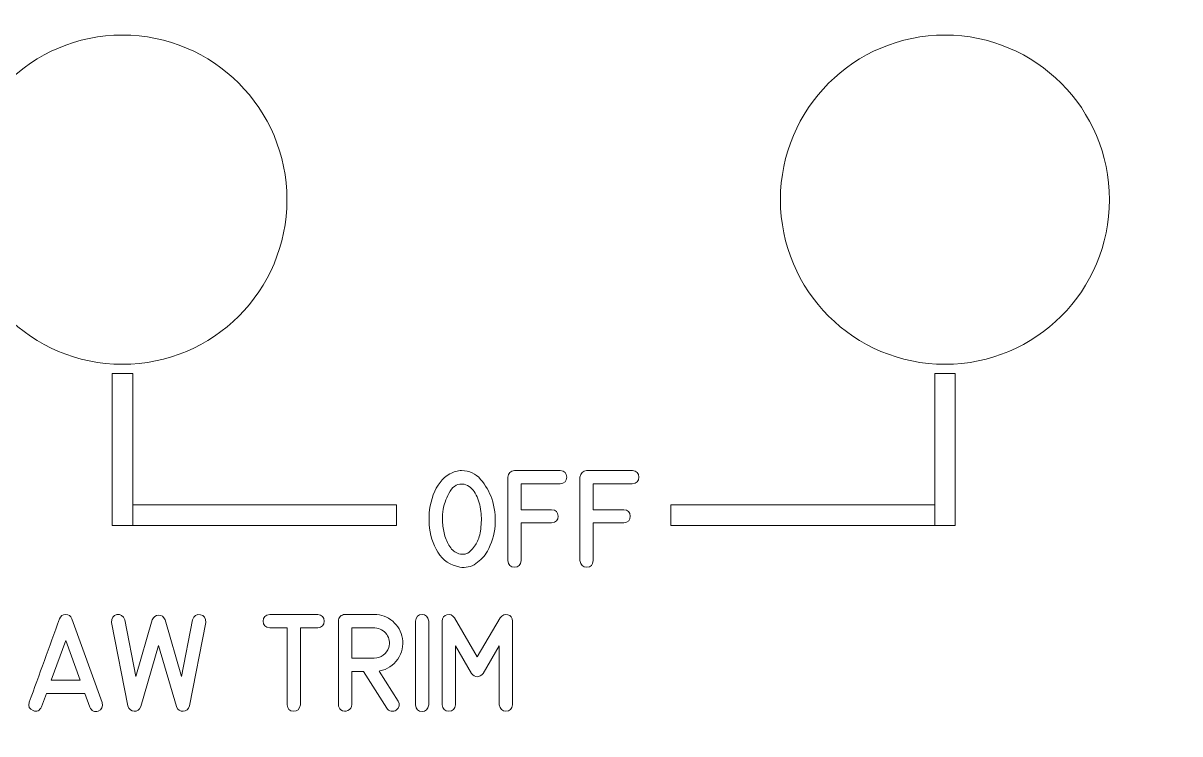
# Model space of a CAD drawing. Header units: millimetres. Extents: x -161 to 226, y -138 to 138.
# Drawn here: x -65.69 to -23.5, y 94.05 to 119.96 of the extents above; entities that cross this region are included whole.
import ezdxf

# ---------------------------------------------------------------- set-up
doc = ezdxf.new("R2010")
doc.units = ezdxf.units.MM
doc.header["$MEASUREMENT"] = 0

msp = doc.modelspace()

# ---------------------------------------------------------------- linework, layer by layer
at = {"color": 240, "lineweight": 9}
for points in [[(-62.4442, 101.6493), (-61.6942, 101.6493), (-61.6942, 107.1857), (-62.4442, 107.1857), (-62.4442, 101.6493)], [(-32.4442, 101.6493), (-31.6942, 101.6493), (-31.6942, 107.1857), (-32.4442, 107.1857), (-32.4442, 101.6493)], [(-61.6942, 101.6493), (-52.0692, 101.6493), (-52.0692, 102.3993), (-61.6942, 102.3993), (-61.6942, 101.6493)], [(-42.0692, 101.6493), (-32.4442, 101.6493), (-32.4442, 102.3993), (-42.0692, 102.3993), (-42.0692, 101.6493)]]:
    msp.add_lwpolyline(points, close=True, dxfattribs=at)
at = {"color": 250, "lineweight": 9}
for centre in [(-62.0691, 113.5244), (-32.0691, 113.5244)]:
    msp.add_ellipse(centre, major_axis=(6.0001, 0), ratio=0.9999833, dxfattribs=at)
msp.add_open_spline([(54.8058, 136.0871), (54.8056, 136.4852), (54.6472, 136.8669), (54.3655, 137.1482), (54.3655, 137.1482), (54.0839, 137.4295), (53.7039, 137.5874), (53.3058, 137.5871), (53.3058, 137.5871), (53.3058, 137.5871), (-88.1442, 137.5871), (-88.1442, 137.5871), (-88.1442, 137.5871), (-88.5422, 137.5869), (-88.9239, 137.4285), (-89.2052, 137.1468), (-89.2052, 137.1468), (-89.4865, 136.8652), (-89.6444, 136.4852), (-89.6442, 136.0871), (-89.6442, 136.0871), (-89.6442, 136.0871), (-89.6442, 131.5996), (-89.6442, 131.5996), (-89.6442, 131.5996), (-89.6439, 131.2015), (-89.4855, 130.8199), (-89.2039, 130.5386), (-89.2039, 130.5386), (-88.9222, 130.2573), (-88.5422, 130.0994), (-88.1442, 130.0996), (-88.1442, 130.0996), (-88.1442, 130.0996), (-85.6817, 130.0996), (-85.6817, 130.0996), (-85.6817, 130.0996), (-83.5381, 130.0996), (-81.5573, 128.956), (-80.4855, 127.0996), (-80.4855, 127.0996), (-79.4137, 125.2432), (-79.4137, 122.956), (-80.4855, 121.0996), (-80.4855, 121.0996), (-81.5573, 119.2432), (-83.5381, 118.0996), (-85.6817, 118.0996), (-85.6817, 118.0996), (-85.6817, 118.0996), (-88.1442, 118.0996), (-88.1442, 118.0996), (-88.1442, 118.0996), (-88.5422, 118.0994), (-88.9239, 117.941), (-89.2052, 117.6593), (-89.2052, 117.6593), (-89.4865, 117.3777), (-89.6444, 116.9977), (-89.6442, 116.5996), (-89.6442, 116.5996), (-89.6442, 116.5996), (-89.6442, 74.4496), (-89.6442, 74.4496), (-89.6442, 74.4496), (-89.6439, 74.0515), (-89.4855, 73.6699), (-89.2039, 73.3886), (-89.2039, 73.3886), (-88.9222, 73.1073), (-88.5422, 72.9494), (-88.1442, 72.9496), (-88.1442, 72.9496), (-88.1442, 72.9496), (-85.6817, 72.9496), (-85.6817, 72.9496), (-85.6817, 72.9496), (-83.5381, 72.9496), (-81.5573, 71.806), (-80.4855, 69.9496), (-80.4855, 69.9496), (-79.4137, 68.0932), (-79.4137, 65.806), (-80.4855, 63.9496), (-80.4855, 63.9496), (-81.5573, 62.0932), (-83.5381, 60.9496), (-85.6817, 60.9496), (-85.6817, 60.9496), (-85.6817, 60.9496), (-88.1442, 60.9496), (-88.1442, 60.9496), (-88.1442, 60.9496), (-88.5422, 60.9494), (-88.9239, 60.791), (-89.2052, 60.5093), (-89.2052, 60.5093), (-89.4865, 60.2277), (-89.6444, 59.8477), (-89.6442, 59.4496), (-89.6442, 59.4496), (-89.6442, 59.4496), (-89.6442, 54.9621), (-89.6442, 54.9621), (-89.6442, 54.9621), (-89.6439, 54.564), (-89.4855, 54.1824), (-89.2039, 53.9011), (-89.2039, 53.9011), (-88.9222, 53.6198), (-88.5422, 53.4619), (-88.1442, 53.4621), (-88.1442, 53.4621), (-88.1442, 53.4621), (53.3058, 53.4621), (53.3058, 53.4621), (53.3058, 53.4621), (53.7039, 53.4624), (54.0856, 53.6208), (54.3669, 53.9024), (54.3669, 53.9024), (54.6482, 54.1841), (54.8061, 54.564), (54.8058, 54.9621), (54.8058, 54.9621), (54.8058, 54.9621), (54.8058, 59.4496), (54.8058, 59.4496), (54.8058, 59.4496), (54.8056, 59.8477), (54.6472, 60.2294), (54.3655, 60.5107), (54.3655, 60.5107), (54.0839, 60.792), (53.7039, 60.9499), (53.3058, 60.9496), (53.3058, 60.9496), (53.3058, 60.9496), (50.8433, 60.9496), (50.8433, 60.9496), (50.8433, 60.9496), (48.6997, 60.9496), (46.719, 62.0932), (45.6472, 63.9496), (45.6472, 63.9496), (44.5754, 65.806), (44.5754, 68.0932), (45.6472, 69.9496), (45.6472, 69.9496), (46.719, 71.806), (48.6997, 72.9496), (50.8433, 72.9496), (50.8433, 72.9496), (50.8433, 72.9496), (53.3058, 72.9496), (53.3058, 72.9496), (53.3058, 72.9496), (53.7039, 72.9499), (54.0856, 73.1083), (54.3669, 73.3899), (54.3669, 73.3899), (54.6482, 73.6716), (54.8061, 74.0515), (54.8058, 74.4496), (54.8058, 74.4496), (54.8058, 74.4496), (54.8058, 116.5996), (54.8058, 116.5996), (54.8058, 116.5996), (54.8056, 116.9977), (54.6472, 117.3794), (54.3655, 117.6607), (54.3655, 117.6607), (54.0839, 117.942), (53.7039, 118.0999), (53.3058, 118.0996), (53.3058, 118.0996), (53.3058, 118.0996), (50.8433, 118.0996), (50.8433, 118.0996), (50.8433, 118.0996), (48.6997, 118.0996), (46.719, 119.2432), (45.6472, 121.0996), (45.6472, 121.0996), (44.5754, 122.956), (44.5754, 125.2432), (45.6472, 127.0996), (45.6472, 127.0996), (46.719, 128.956), (48.6997, 130.0996), (50.8433, 130.0996), (50.8433, 130.0996), (50.8433, 130.0996), (53.3058, 130.0996), (53.3058, 130.0996), (53.3058, 130.0996), (53.7039, 130.0999), (54.0856, 130.2583), (54.3669, 130.5399), (54.3669, 130.5399), (54.6482, 130.8216), (54.8061, 131.2015), (54.8058, 131.5996), (54.8058, 131.5996), (54.8058, 131.5996), (54.8058, 136.0871), (54.8058, 136.0871)], degree=3, knots=[0, 0, 0, 0, 0.0188679, 0.0188679, 0.0188679, 0.0188679, 0.0377358, 0.0377358, 0.0377358, 0.0377358, 0.0566038, 0.0566038, 0.0566038, 0.0566038, 0.0754717, 0.0754717, 0.0754717, 0.0754717, 0.0943396, 0.0943396, 0.0943396, 0.0943396, 0.1132075, 0.1132075, 0.1132075, 0.1132075, 0.1320755, 0.1320755, 0.1320755, 0.1320755, 0.1509434, 0.1509434, 0.1509434, 0.1509434, 0.1698113, 0.1698113, 0.1698113, 0.1698113, 0.1886792, 0.1886792, 0.1886792, 0.1886792, 0.2075472, 0.2075472, 0.2075472, 0.2075472, 0.2264151, 0.2264151, 0.2264151, 0.2264151, 0.245283, 0.245283, 0.245283, 0.245283, 0.2641509, 0.2641509, 0.2641509, 0.2641509, 0.2830189, 0.2830189, 0.2830189, 0.2830189, 0.3018868, 0.3018868, 0.3018868, 0.3018868, 0.3207547, 0.3207547, 0.3207547, 0.3207547, 0.3396226, 0.3396226, 0.3396226, 0.3396226, 0.3584906, 0.3584906, 0.3584906, 0.3584906, 0.3773585, 0.3773585, 0.3773585, 0.3773585, 0.3962264, 0.3962264, 0.3962264, 0.3962264, 0.4150943, 0.4150943, 0.4150943, 0.4150943, 0.4339623, 0.4339623, 0.4339623, 0.4339623, 0.4528302, 0.4528302, 0.4528302, 0.4528302, 0.4716981, 0.4716981, 0.4716981, 0.4716981, 0.490566, 0.490566, 0.490566, 0.490566, 0.509434, 0.509434, 0.509434, 0.509434, 0.5283019, 0.5283019, 0.5283019, 0.5283019, 0.5471698, 0.5471698, 0.5471698, 0.5471698, 0.5660377, 0.5660377, 0.5660377, 0.5660377, 0.5849057, 0.5849057, 0.5849057, 0.5849057, 0.6037736, 0.6037736, 0.6037736, 0.6037736, 0.6226415, 0.6226415, 0.6226415, 0.6226415, 0.6415094, 0.6415094, 0.6415094, 0.6415094, 0.6603774, 0.6603774, 0.6603774, 0.6603774, 0.6792453, 0.6792453, 0.6792453, 0.6792453, 0.6981132, 0.6981132, 0.6981132, 0.6981132, 0.7169811, 0.7169811, 0.7169811, 0.7169811, 0.7358491, 0.7358491, 0.7358491, 0.7358491, 0.754717, 0.754717, 0.754717, 0.754717, 0.7735849, 0.7735849, 0.7735849, 0.7735849, 0.7924528, 0.7924528, 0.7924528, 0.7924528, 0.8113208, 0.8113208, 0.8113208, 0.8113208, 0.8301887, 0.8301887, 0.8301887, 0.8301887, 0.8490566, 0.8490566, 0.8490566, 0.8490566, 0.8679245, 0.8679245, 0.8679245, 0.8679245, 0.8867925, 0.8867925, 0.8867925, 0.8867925, 0.9056604, 0.9056604, 0.9056604, 0.9056604, 0.9245283, 0.9245283, 0.9245283, 0.9245283, 0.9433962, 0.9433962, 0.9433962, 0.9433962, 0.9622642, 0.9622642, 0.9622642, 0.9622642, 1, 1, 1, 1], dxfattribs=at)
at = {"color": 240, "lineweight": 9}
for points, knots in [([(-48.5973, 102.6343), (-48.492, 102.3162), (-48.452, 101.9864), (-48.4779, 101.6442), (-48.4779, 101.6442), (-48.5038, 101.302), (-48.5978, 100.9898), (-48.7595, 100.707), (-48.7595, 100.707), (-48.8618, 100.5312), (-49.0012, 100.3819), (-49.1782, 100.259), (-49.1782, 100.259), (-49.3551, 100.1361), (-49.5503, 100.0932), (-49.7638, 100.1302), (-49.7638, 100.1302), (-50.1118, 100.1908), (-50.3782, 100.3725), (-50.5628, 100.6741), (-50.5628, 100.6741), (-50.748, 100.9763), (-50.8538, 101.3126), (-50.8809, 101.683), (-50.8809, 101.683), (-50.9079, 102.0534), (-50.8579, 102.4138), (-50.7309, 102.7654), (-50.7309, 102.7654), (-50.6039, 103.117), (-50.4017, 103.3722), (-50.1236, 103.5321), (-50.1236, 103.5321), (-49.9883, 103.6103), (-49.8461, 103.6491), (-49.6985, 103.6491), (-49.6985, 103.6491), (-49.4157, 103.6491), (-49.1852, 103.5427), (-49.0059, 103.3298), (-49.0059, 103.3298), (-48.8266, 103.1164), (-48.6907, 102.8848), (-48.5973, 102.6343)], [0, 0, 0, 0, 0.0833333, 0.0833333, 0.0833333, 0.0833333, 0.1666667, 0.1666667, 0.1666667, 0.1666667, 0.25, 0.25, 0.25, 0.25, 0.3333333, 0.3333333, 0.3333333, 0.3333333, 0.4166667, 0.4166667, 0.4166667, 0.4166667, 0.5, 0.5, 0.5, 0.5, 0.5833333, 0.5833333, 0.5833333, 0.5833333, 0.6666667, 0.6666667, 0.6666667, 0.6666667, 0.75, 0.75, 0.75, 0.75, 0.8333333, 0.8333333, 0.8333333, 0.8333333, 1, 1, 1, 1]), ([(-48.0152, 100.366), (-48.0152, 100.366), (-48.0152, 103.4045), (-48.0152, 103.4045), (-48.0152, 103.4045), (-47.9946, 103.5562), (-47.9129, 103.6379), (-47.7706, 103.6491), (-47.7706, 103.6491), (-47.7706, 103.6491), (-46.1032, 103.6491), (-46.1032, 103.6491), (-46.1032, 103.6491), (-45.9439, 103.6368), (-45.8639, 103.555), (-45.8639, 103.4051), (-45.8639, 103.4051), (-45.8639, 103.2558), (-45.945, 103.1752), (-46.1067, 103.1652), (-46.1067, 103.1652), (-46.1067, 103.1652), (-47.5313, 103.1652), (-47.5313, 103.1652), (-47.5313, 103.1652), (-47.5313, 103.1652), (-47.5313, 102.2227), (-47.5313, 102.2227), (-47.5313, 102.2227), (-47.5313, 102.2227), (-46.4201, 102.2227), (-46.4201, 102.2227), (-46.4201, 102.2227), (-46.2619, 102.2116), (-46.1814, 102.134), (-46.179, 101.9905), (-46.179, 101.9905), (-46.1767, 101.847), (-46.2572, 101.763), (-46.4201, 101.7389), (-46.4201, 101.7389), (-46.4201, 101.7389), (-47.5313, 101.7389), (-47.5313, 101.7389), (-47.5313, 101.7389), (-47.5313, 101.7389), (-47.5313, 100.366), (-47.5313, 100.366), (-47.5313, 100.366), (-47.5425, 100.2078), (-47.6207, 100.1273), (-47.7647, 100.1249), (-47.7647, 100.1249), (-47.9088, 100.1226), (-47.9923, 100.2031), (-48.0152, 100.366)], [0, 0, 0, 0, 0.0666667, 0.0666667, 0.0666667, 0.0666667, 0.1333333, 0.1333333, 0.1333333, 0.1333333, 0.2, 0.2, 0.2, 0.2, 0.2666667, 0.2666667, 0.2666667, 0.2666667, 0.3333333, 0.3333333, 0.3333333, 0.3333333, 0.4, 0.4, 0.4, 0.4, 0.4666667, 0.4666667, 0.4666667, 0.4666667, 0.5333333, 0.5333333, 0.5333333, 0.5333333, 0.6, 0.6, 0.6, 0.6, 0.6666667, 0.6666667, 0.6666667, 0.6666667, 0.7333333, 0.7333333, 0.7333333, 0.7333333, 0.8, 0.8, 0.8, 0.8, 0.8666667, 0.8666667, 0.8666667, 0.8666667, 1, 1, 1, 1]), ([(-45.3818, 100.366), (-45.3818, 100.366), (-45.3818, 103.4045), (-45.3818, 103.4045), (-45.3818, 103.4045), (-45.3612, 103.5562), (-45.2795, 103.6379), (-45.1372, 103.6491), (-45.1372, 103.6491), (-45.1372, 103.6491), (-43.4698, 103.6491), (-43.4698, 103.6491), (-43.4698, 103.6491), (-43.3105, 103.6368), (-43.2305, 103.555), (-43.2305, 103.4051), (-43.2305, 103.4051), (-43.2305, 103.2558), (-43.3116, 103.1752), (-43.4733, 103.1652), (-43.4733, 103.1652), (-43.4733, 103.1652), (-44.8979, 103.1652), (-44.8979, 103.1652), (-44.8979, 103.1652), (-44.8979, 103.1652), (-44.8979, 102.2227), (-44.8979, 102.2227), (-44.8979, 102.2227), (-44.8979, 102.2227), (-43.7867, 102.2227), (-43.7867, 102.2227), (-43.7867, 102.2227), (-43.6285, 102.2116), (-43.548, 102.134), (-43.5456, 101.9905), (-43.5456, 101.9905), (-43.5433, 101.847), (-43.6238, 101.763), (-43.7867, 101.7389), (-43.7867, 101.7389), (-43.7867, 101.7389), (-44.8979, 101.7389), (-44.8979, 101.7389), (-44.8979, 101.7389), (-44.8979, 101.7389), (-44.8979, 100.366), (-44.8979, 100.366), (-44.8979, 100.366), (-44.9091, 100.2078), (-44.9873, 100.1273), (-45.1313, 100.1249), (-45.1313, 100.1249), (-45.2754, 100.1226), (-45.3589, 100.2031), (-45.3818, 100.366)], [0, 0, 0, 0, 0.0666667, 0.0666667, 0.0666667, 0.0666667, 0.1333333, 0.1333333, 0.1333333, 0.1333333, 0.2, 0.2, 0.2, 0.2, 0.2666667, 0.2666667, 0.2666667, 0.2666667, 0.3333333, 0.3333333, 0.3333333, 0.3333333, 0.4, 0.4, 0.4, 0.4, 0.4666667, 0.4666667, 0.4666667, 0.4666667, 0.5333333, 0.5333333, 0.5333333, 0.5333333, 0.6, 0.6, 0.6, 0.6, 0.6666667, 0.6666667, 0.6666667, 0.6666667, 0.7333333, 0.7333333, 0.7333333, 0.7333333, 0.8, 0.8, 0.8, 0.8, 0.8666667, 0.8666667, 0.8666667, 0.8666667, 1, 1, 1, 1]), ([(-49.6844, 103.1599), (-49.8955, 103.1599), (-50.0554, 103.0465), (-50.1641, 102.8189), (-50.1641, 102.8189), (-50.2729, 102.5914), (-50.3411, 102.3974), (-50.3699, 102.2368), (-50.3699, 102.2368), (-50.3917, 102.1193), (-50.3999, 101.9776), (-50.394, 101.8112), (-50.394, 101.8112), (-50.3882, 101.6448), (-50.364, 101.4802), (-50.3217, 101.3179), (-50.3217, 101.3179), (-50.2794, 101.155), (-50.2153, 101.0086), (-50.1306, 100.8787), (-50.1306, 100.8787), (-50.0454, 100.7482), (-49.9343, 100.6617), (-49.7967, 100.6194), (-49.7967, 100.6194), (-49.6356, 100.5688), (-49.4968, 100.6006), (-49.3804, 100.7146), (-49.3804, 100.7146), (-49.264, 100.8293), (-49.1758, 100.9504), (-49.1158, 101.0792), (-49.1158, 101.0792), (-49.0553, 101.2115), (-49.0135, 101.3843), (-48.9912, 101.5995), (-48.9912, 101.5995), (-48.9688, 101.8141), (-48.9741, 102.0287), (-49.0065, 102.2427), (-49.0065, 102.2427), (-49.0394, 102.4567), (-49.1035, 102.6496), (-49.1987, 102.8213), (-49.1987, 102.8213), (-49.294, 102.9929), (-49.4298, 103.1023), (-49.605, 103.1493), (-49.605, 103.1493), (-49.6279, 103.1564), (-49.6544, 103.1599), (-49.6844, 103.1599)], [0, 0, 0, 0, 0.0714286, 0.0714286, 0.0714286, 0.0714286, 0.1428571, 0.1428571, 0.1428571, 0.1428571, 0.2142857, 0.2142857, 0.2142857, 0.2142857, 0.2857143, 0.2857143, 0.2857143, 0.2857143, 0.3571429, 0.3571429, 0.3571429, 0.3571429, 0.4285714, 0.4285714, 0.4285714, 0.4285714, 0.5, 0.5, 0.5, 0.5, 0.5714286, 0.5714286, 0.5714286, 0.5714286, 0.6428571, 0.6428571, 0.6428571, 0.6428571, 0.7142857, 0.7142857, 0.7142857, 0.7142857, 0.7857143, 0.7857143, 0.7857143, 0.7857143, 0.8571429, 0.8571429, 0.8571429, 0.8571429, 1, 1, 1, 1]), ([(-65.4681, 95.2057), (-65.2846, 95.7125), (-65.1006, 96.2187), (-64.9166, 96.7244), (-64.9166, 96.7244), (-64.7319, 97.23), (-64.5473, 97.7362), (-64.3627, 98.2425), (-64.3627, 98.2425), (-64.3245, 98.3471), (-64.2492, 98.4), (-64.1369, 98.4012), (-64.1369, 98.4012), (-64.024, 98.4024), (-63.9482, 98.3495), (-63.9094, 98.2425), (-63.9094, 98.2425), (-63.9094, 98.2425), (-62.8052, 95.1975), (-62.8052, 95.1975), (-62.8052, 95.1975), (-62.7711, 95.0352), (-62.8205, 94.9311), (-62.9534, 94.8841), (-62.9534, 94.8841), (-63.0869, 94.8365), (-63.1892, 94.8853), (-63.2621, 95.0287), (-63.2621, 95.0287), (-63.2621, 95.0287), (-63.439, 95.5214), (-63.439, 95.5214), (-63.439, 95.5214), (-63.439, 95.5214), (-64.8431, 95.5214), (-64.8431, 95.5214), (-64.8431, 95.5214), (-64.8431, 95.5214), (-65.0153, 95.0405), (-65.0153, 95.0405), (-65.0153, 95.0405), (-65.0888, 94.8958), (-65.1935, 94.8488), (-65.3287, 94.8988), (-65.3287, 94.8988), (-65.4645, 94.9482), (-65.511, 95.0511), (-65.4681, 95.2057)], [0, 0, 0, 0, 0.0769231, 0.0769231, 0.0769231, 0.0769231, 0.1538462, 0.1538462, 0.1538462, 0.1538462, 0.2307692, 0.2307692, 0.2307692, 0.2307692, 0.3076923, 0.3076923, 0.3076923, 0.3076923, 0.3846154, 0.3846154, 0.3846154, 0.3846154, 0.4615385, 0.4615385, 0.4615385, 0.4615385, 0.5384615, 0.5384615, 0.5384615, 0.5384615, 0.6153846, 0.6153846, 0.6153846, 0.6153846, 0.6923077, 0.6923077, 0.6923077, 0.6923077, 0.7692308, 0.7692308, 0.7692308, 0.7692308, 0.8461538, 0.8461538, 0.8461538, 0.8461538, 1, 1, 1, 1]), ([(-60.5164, 98.2048), (-60.5164, 98.2048), (-59.9131, 96.1446), (-59.9131, 96.1446), (-59.9131, 96.1446), (-59.9131, 96.1446), (-59.5104, 98.2048), (-59.5104, 98.2048), (-59.5104, 98.2048), (-59.4622, 98.36), (-59.3675, 98.423), (-59.227, 98.3941), (-59.227, 98.3941), (-59.0859, 98.3653), (-59.0218, 98.2719), (-59.033, 98.1137), (-59.033, 98.1137), (-59.033, 98.1137), (-59.6291, 95.0716), (-59.6291, 95.0716), (-59.6291, 95.0716), (-59.6656, 94.9441), (-59.7409, 94.8782), (-59.8537, 94.8735), (-59.8537, 94.8735), (-59.9666, 94.8688), (-60.0489, 94.927), (-60.0995, 95.0475), (-60.0995, 95.0475), (-60.0995, 95.0475), (-60.7504, 97.2694), (-60.7504, 97.2694), (-60.7504, 97.2694), (-60.7504, 97.2694), (-61.3965, 95.0475), (-61.3965, 95.0475), (-61.3965, 95.0475), (-61.4488, 94.9235), (-61.53, 94.8653), (-61.6393, 94.8735), (-61.6393, 94.8735), (-61.7481, 94.8817), (-61.8251, 94.9476), (-61.8698, 95.0716), (-61.8698, 95.0716), (-61.8698, 95.0716), (-62.466, 98.1137), (-62.466, 98.1137), (-62.466, 98.1137), (-62.466, 98.2777), (-62.4007, 98.3724), (-62.2696, 98.3971), (-62.2696, 98.3971), (-62.1385, 98.4218), (-62.0433, 98.3577), (-61.9839, 98.2048), (-61.9839, 98.2048), (-61.9839, 98.2048), (-61.5858, 96.1411), (-61.5858, 96.1411), (-61.5858, 96.1411), (-61.5858, 96.1411), (-60.9832, 98.2048), (-60.9832, 98.2048), (-60.9832, 98.2048), (-60.9338, 98.3183), (-60.8544, 98.3771), (-60.7462, 98.3806), (-60.7462, 98.3806), (-60.6375, 98.3841), (-60.561, 98.3254), (-60.5164, 98.2048)], [0, 0, 0, 0, 0.0526316, 0.0526316, 0.0526316, 0.0526316, 0.1052632, 0.1052632, 0.1052632, 0.1052632, 0.1578947, 0.1578947, 0.1578947, 0.1578947, 0.2105263, 0.2105263, 0.2105263, 0.2105263, 0.2631579, 0.2631579, 0.2631579, 0.2631579, 0.3157895, 0.3157895, 0.3157895, 0.3157895, 0.3684211, 0.3684211, 0.3684211, 0.3684211, 0.4210526, 0.4210526, 0.4210526, 0.4210526, 0.4736842, 0.4736842, 0.4736842, 0.4736842, 0.5263158, 0.5263158, 0.5263158, 0.5263158, 0.5789474, 0.5789474, 0.5789474, 0.5789474, 0.6315789, 0.6315789, 0.6315789, 0.6315789, 0.6842105, 0.6842105, 0.6842105, 0.6842105, 0.7368421, 0.7368421, 0.7368421, 0.7368421, 0.7894737, 0.7894737, 0.7894737, 0.7894737, 0.8421053, 0.8421053, 0.8421053, 0.8421053, 0.8947368, 0.8947368, 0.8947368, 0.8947368, 1, 1, 1, 1]), ([(-56.0621, 95.1146), (-56.0621, 95.1146), (-56.0621, 97.9156), (-56.0621, 97.9156), (-56.0621, 97.9156), (-56.0621, 97.9156), (-56.6941, 97.9156), (-56.6941, 97.9156), (-56.6941, 97.9156), (-56.8547, 97.9279), (-56.9352, 98.009), (-56.9346, 98.1572), (-56.9346, 98.1572), (-56.934, 98.306), (-56.8535, 98.3877), (-56.6941, 98.4012), (-56.6941, 98.4012), (-56.6941, 98.4012), (-54.9456, 98.4012), (-54.9456, 98.4012), (-54.9456, 98.4012), (-54.7874, 98.3889), (-54.7075, 98.3071), (-54.7069, 98.1572), (-54.7069, 98.1572), (-54.7063, 98.0079), (-54.7862, 97.9267), (-54.9456, 97.9156), (-54.9456, 97.9156), (-54.9456, 97.9156), (-55.5759, 97.9156), (-55.5759, 97.9156), (-55.5759, 97.9156), (-55.5759, 97.9156), (-55.5759, 95.1146), (-55.5759, 95.1146), (-55.5759, 95.1146), (-55.6023, 94.9517), (-55.687, 94.8711), (-55.8304, 94.8735), (-55.8304, 94.8735), (-55.9733, 94.8759), (-56.0503, 94.9564), (-56.0621, 95.1146)], [0, 0, 0, 0, 0.0833333, 0.0833333, 0.0833333, 0.0833333, 0.1666667, 0.1666667, 0.1666667, 0.1666667, 0.25, 0.25, 0.25, 0.25, 0.3333333, 0.3333333, 0.3333333, 0.3333333, 0.4166667, 0.4166667, 0.4166667, 0.4166667, 0.5, 0.5, 0.5, 0.5, 0.5833333, 0.5833333, 0.5833333, 0.5833333, 0.6666667, 0.6666667, 0.6666667, 0.6666667, 0.75, 0.75, 0.75, 0.75, 0.8333333, 0.8333333, 0.8333333, 0.8333333, 1, 1, 1, 1]), ([(-52.0176, 95.2474), (-51.9441, 95.1175), (-51.9647, 95.0087), (-52.0793, 94.9199), (-52.0793, 94.9199), (-52.1346, 94.8811), (-52.1981, 94.8676), (-52.2698, 94.8806), (-52.2698, 94.8806), (-52.3415, 94.8929), (-52.3939, 94.9288), (-52.4274, 94.987), (-52.4274, 94.987), (-52.4274, 94.987), (-53.2764, 96.3293), (-53.2764, 96.3293), (-53.2764, 96.3293), (-53.2764, 96.3293), (-53.7074, 96.3293), (-53.7074, 96.3293), (-53.7074, 96.3293), (-53.7074, 96.3293), (-53.7074, 95.1163), (-53.7074, 95.1163), (-53.7074, 95.1163), (-53.7074, 95.0164), (-53.7526, 94.9446), (-53.8432, 94.9), (-53.8432, 94.9), (-53.9343, 94.8559), (-54.019, 94.8641), (-54.0983, 94.9252), (-54.0983, 94.9252), (-54.1613, 94.9723), (-54.193, 95.0358), (-54.193, 95.1163), (-54.193, 95.1163), (-54.193, 95.1163), (-54.193, 98.1601), (-54.193, 98.1601), (-54.193, 98.1601), (-54.193, 98.2266), (-54.1695, 98.2836), (-54.123, 98.3306), (-54.123, 98.3306), (-54.0766, 98.3777), (-54.0196, 98.4012), (-53.9519, 98.4012), (-53.9519, 98.4012), (-53.9519, 98.4012), (-52.8825, 98.4012), (-52.8825, 98.4012), (-52.8825, 98.4012), (-52.6249, 98.4012), (-52.4015, 98.3195), (-52.2122, 98.156), (-52.2122, 98.156), (-52.0229, 97.992), (-51.9047, 97.7844), (-51.8588, 97.5328), (-51.8588, 97.5328), (-51.8106, 97.2629), (-51.8677, 97.0107), (-52.0305, 96.7761), (-52.0305, 96.7761), (-52.1928, 96.5409), (-52.4086, 96.3986), (-52.6773, 96.3481), (-52.6773, 96.3481), (-52.6773, 96.3481), (-52.7102, 96.3428), (-52.7102, 96.3428), (-52.7102, 96.3428), (-52.7102, 96.3428), (-52.0176, 95.2474), (-52.0176, 95.2474)], [0, 0, 0, 0, 0.05, 0.05, 0.05, 0.05, 0.1, 0.1, 0.1, 0.1, 0.15, 0.15, 0.15, 0.15, 0.2, 0.2, 0.2, 0.2, 0.25, 0.25, 0.25, 0.25, 0.3, 0.3, 0.3, 0.3, 0.35, 0.35, 0.35, 0.35, 0.4, 0.4, 0.4, 0.4, 0.45, 0.45, 0.45, 0.45, 0.5, 0.5, 0.5, 0.5, 0.55, 0.55, 0.55, 0.55, 0.6, 0.6, 0.6, 0.6, 0.65, 0.65, 0.65, 0.65, 0.7, 0.7, 0.7, 0.7, 0.75, 0.75, 0.75, 0.75, 0.8, 0.8, 0.8, 0.8, 0.85, 0.85, 0.85, 0.85, 0.9, 0.9, 0.9, 0.9, 1, 1, 1, 1]), ([(-50.8963, 95.111), (-50.9216, 94.9493), (-51.0033, 94.8688), (-51.1415, 94.8694), (-51.1415, 94.8694), (-51.2803, 94.87), (-51.3614, 94.9505), (-51.3855, 95.111), (-51.3855, 95.111), (-51.3855, 95.111), (-51.3855, 98.1566), (-51.3855, 98.1566), (-51.3855, 98.1566), (-51.3614, 98.3183), (-51.2803, 98.4), (-51.1415, 98.4006), (-51.1415, 98.4006), (-51.0033, 98.4012), (-50.9216, 98.3195), (-50.8963, 98.1566), (-50.8963, 98.1566), (-50.8963, 98.1566), (-50.8963, 95.111), (-50.8963, 95.111)], [0, 0, 0, 0, 0.1428571, 0.1428571, 0.1428571, 0.1428571, 0.2857143, 0.2857143, 0.2857143, 0.2857143, 0.4285714, 0.4285714, 0.4285714, 0.4285714, 0.5714286, 0.5714286, 0.5714286, 0.5714286, 0.7142857, 0.7142857, 0.7142857, 0.7142857, 1, 1, 1, 1]), ([(-47.839, 95.1146), (-47.8643, 94.954), (-47.9455, 94.8735), (-48.0824, 94.8741), (-48.0824, 94.8741), (-48.22, 94.8747), (-48.3006, 94.9552), (-48.3247, 95.1146), (-48.3247, 95.1146), (-48.3247, 95.1146), (-48.3247, 97.2659), (-48.3247, 97.2659), (-48.3247, 97.2659), (-48.3247, 97.2659), (-48.9156, 96.2552), (-48.9156, 96.2552), (-48.9156, 96.2552), (-48.9785, 96.1793), (-49.049, 96.1394), (-49.1266, 96.1358), (-49.1266, 96.1358), (-49.2043, 96.1329), (-49.273, 96.1723), (-49.3342, 96.2552), (-49.3342, 96.2552), (-49.3342, 96.2552), (-49.9216, 97.2612), (-49.9216, 97.2612), (-49.9216, 97.2612), (-49.9216, 97.2612), (-49.9198, 95.1146), (-49.9198, 95.1146), (-49.9198, 95.1146), (-49.938, 94.9552), (-50.0209, 94.8753), (-50.1685, 94.8759), (-50.1685, 94.8759), (-50.3161, 94.8764), (-50.3954, 94.9564), (-50.4072, 95.1146), (-50.4072, 95.1146), (-50.4072, 95.1146), (-50.4072, 98.1566), (-50.4072, 98.1566), (-50.4072, 98.1566), (-50.3978, 98.2889), (-50.3402, 98.3677), (-50.2332, 98.3936), (-50.2332, 98.3936), (-50.1262, 98.4194), (-50.0333, 98.383), (-49.9539, 98.2842), (-49.9539, 98.2842), (-49.9539, 98.2842), (-49.1255, 96.8596), (-49.1255, 96.8596), (-49.1255, 96.8596), (-49.1255, 96.8596), (-48.2882, 98.2842), (-48.2882, 98.2842), (-48.2882, 98.2842), (-48.2094, 98.383), (-48.1171, 98.4188), (-48.0119, 98.3924), (-48.0119, 98.3924), (-47.9072, 98.3659), (-47.849, 98.2877), (-47.839, 98.1566), (-47.839, 98.1566), (-47.839, 98.1566), (-47.839, 95.1146), (-47.839, 95.1146)], [0, 0, 0, 0, 0.0526316, 0.0526316, 0.0526316, 0.0526316, 0.1052632, 0.1052632, 0.1052632, 0.1052632, 0.1578947, 0.1578947, 0.1578947, 0.1578947, 0.2105263, 0.2105263, 0.2105263, 0.2105263, 0.2631579, 0.2631579, 0.2631579, 0.2631579, 0.3157895, 0.3157895, 0.3157895, 0.3157895, 0.3684211, 0.3684211, 0.3684211, 0.3684211, 0.4210526, 0.4210526, 0.4210526, 0.4210526, 0.4736842, 0.4736842, 0.4736842, 0.4736842, 0.5263158, 0.5263158, 0.5263158, 0.5263158, 0.5789474, 0.5789474, 0.5789474, 0.5789474, 0.6315789, 0.6315789, 0.6315789, 0.6315789, 0.6842105, 0.6842105, 0.6842105, 0.6842105, 0.7368421, 0.7368421, 0.7368421, 0.7368421, 0.7894737, 0.7894737, 0.7894737, 0.7894737, 0.8421053, 0.8421053, 0.8421053, 0.8421053, 0.8947368, 0.8947368, 0.8947368, 0.8947368, 1, 1, 1, 1]), ([(-52.8825, 96.8131), (-52.7649, 96.8131), (-52.6567, 96.8484), (-52.5573, 96.9202), (-52.5573, 96.9202), (-52.458, 96.9913), (-52.3915, 97.0842), (-52.3568, 97.1988), (-52.3568, 97.1988), (-52.3027, 97.3758), (-52.3274, 97.5357), (-52.4309, 97.6786), (-52.4309, 97.6786), (-52.5344, 97.8215), (-52.6767, 97.9003), (-52.8578, 97.9156), (-52.8578, 97.9156), (-52.8578, 97.9156), (-53.7074, 97.9156), (-53.7074, 97.9156), (-53.7074, 97.9156), (-53.7074, 97.9156), (-53.7074, 96.8131), (-53.7074, 96.8131), (-53.7074, 96.8131), (-53.7074, 96.8131), (-52.8825, 96.8131), (-52.8825, 96.8131)], [0, 0, 0, 0, 0.125, 0.125, 0.125, 0.125, 0.25, 0.25, 0.25, 0.25, 0.375, 0.375, 0.375, 0.375, 0.5, 0.5, 0.5, 0.5, 0.625, 0.625, 0.625, 0.625, 0.75, 0.75, 0.75, 0.75, 1, 1, 1, 1]), ([(-63.6148, 96.0053), (-63.6148, 96.0053), (-64.1387, 97.4522), (-64.1387, 97.4522), (-64.1387, 97.4522), (-64.1387, 97.4522), (-64.6655, 96.0053), (-64.6655, 96.0053), (-64.6655, 96.0053), (-64.6655, 96.0053), (-63.6148, 96.0053), (-63.6148, 96.0053)], [0, 0, 0, 0, 0.25, 0.25, 0.25, 0.25, 0.5, 0.5, 0.5, 0.5, 1, 1, 1, 1]), ([(-64.1387, 97.4522), (-64.1387, 97.4522), (-63.6148, 96.0053), (-63.6148, 96.0053), (-63.6148, 96.0053), (-63.6148, 96.0053), (-64.1387, 97.4522), (-64.1387, 97.4522)], [0, 0, 0, 0, 0.3333333, 0.3333333, 0.3333333, 0.3333333, 1, 1, 1, 1])]:
    msp.add_open_spline(points, degree=3, knots=knots, dxfattribs=at)

doc.saveas('drawing.dxf')
